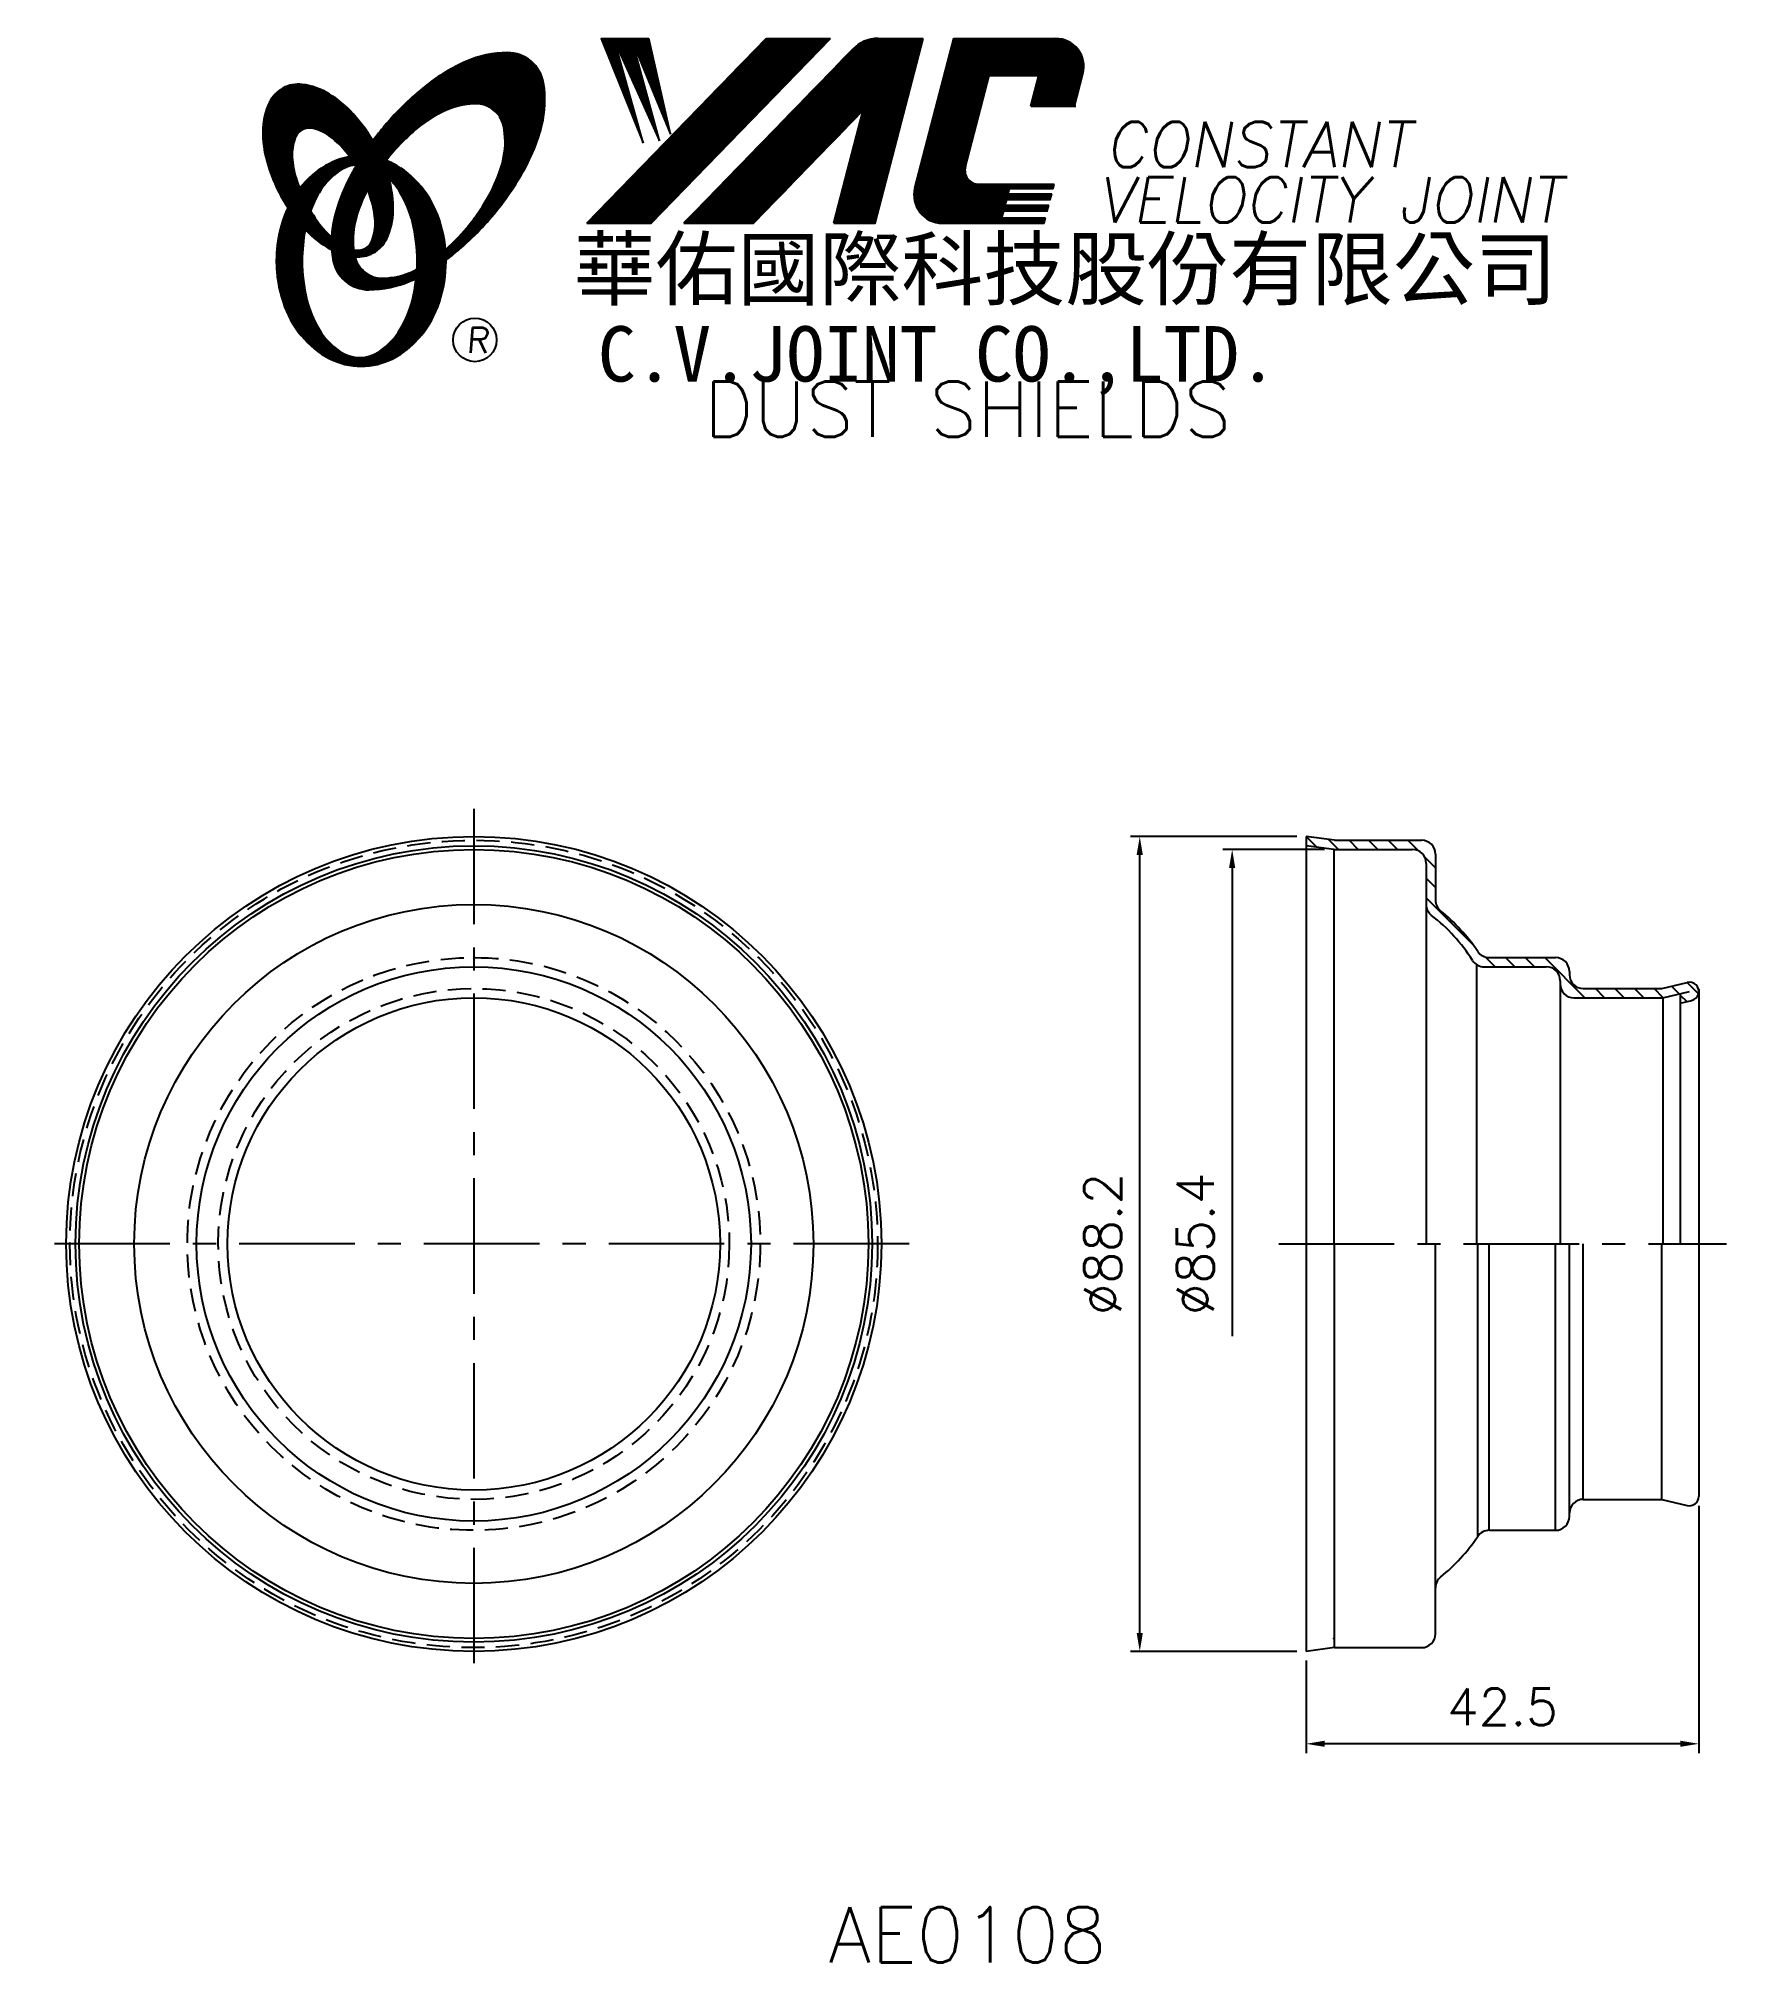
# Model space of a CAD drawing. Extents: x 74 to 256, y 0 to 208.
import ezdxf
from ezdxf.enums import TextEntityAlignment as Align

# ---------------------------------------------------------------- set-up
doc = ezdxf.new("R2010")
doc.units = 0
doc.header["$LTSCALE"] = 10
doc.header["$MEASUREMENT"] = 0
doc.linetypes.add('CENTER', pattern=[2, 1.25, -0.25, 0.25, -0.25])
doc.linetypes.add('HIDDEN', pattern=[0.375, 0.25, -0.125])
doc.layers.get('0').update_dxf_attribs({"linetype": 'CONTINUOUS'})
doc.layers.get('DEFPOINTS').update_dxf_attribs({"linetype": 'CONTINUOUS'})
doc.layers.add('4', color=4, linetype='CONTINUOUS')
doc.styles.add('CHINA', font='KAIU.TTF')
doc.styles.add('ITALICC', font='simplex.shx')
doc.dimstyles.new('STANDARD$0', dxfattribs={"dimtxt": 4, "dimasz": 2, "dimexe": 1, "dimexo": 1, "dimgap": 2, "dimtad": 1, "dimdec": 4, "dimzin": 10, "dimtxsty": 'ITALICC', "dimcen": 2, "dimclrd": 5, "dimclre": 5, "dimclrt": 18, "dimaunit": 1, "dimazin": 3, "dimtp": 0.1, "dimtfac": 0.7, "dimtdec": 4, "dimtmove": 0, "dimatfit": 3, "dimtolj": 1, "dimtzin": 10})
pattern_1 = [(45, (-1.05587, 0.350968), (-0.00883883476, 0.00883883476), [])]
pattern_2 = [(45, (167.534675, -35.953442), (-0.00727476112, 0.00727476112), [])]

# ---------------------------------------------------------------- blocks, each defined once
blk = doc.blocks.new('*D14')
at = {"color": 5, "linetype": 'BYBLOCK'}
for p, q in [((253.38, 48.95), (253.38, 22.18)), ((210.88, 32.18), (210.88, 22.18)), ((251.38, 23.18), (212.88, 23.18))]:
    blk.add_line(p, q, dxfattribs=at)
for points in [[(212.88, 23.51), (212.88, 22.85), (210.88, 23.18)], [(251.38, 23.51), (251.38, 22.85), (253.38, 23.18)]]:
    blk.add_solid(points, dxfattribs=at)
at = {"layer": 'DEFPOINTS', "color": 0, "linetype": 'BYBLOCK'}
for p in [(253.38, 49.95), (210.88, 33.18), (210.88, 23.18)]:
    blk.add_point(p, dxfattribs=at)
at = {"color": 18, "linetype": 'BYBLOCK', "insert": (232.13, 27.18), "char_height": 4, "attachment_point": 5, "style": 'ITALICC'}
blk.add_mtext('\\A1;42.5', dxfattribs=at)
blk = doc.blocks.new('*D15')
at = {"color": 5, "linetype": 'BYBLOCK'}
for p, q in [((212.88, 119.99), (201.88, 119.99)), ((202.88, 117.99), (202.88, 67.29))]:
    blk.add_line(p, q, dxfattribs=at)
blk.add_solid([(202.54, 117.99), (203.21, 117.99), (202.88, 119.99)], dxfattribs=at)
at = {"layer": 'DEFPOINTS', "color": 0, "linetype": 'BYBLOCK'}
for p in [(202.88, 119.99), (213.88, 119.99), (210.88, 34.59)]:
    blk.add_point(p, dxfattribs=at)
at = {"color": 18, "linetype": 'BYBLOCK', "insert": (198.88, 77.29), "char_height": 4, "attachment_point": 5, "rotation": 90, "style": 'ITALICC'}
blk.add_mtext('\\A1;∅85.4', dxfattribs=at)
blk = doc.blocks.new('*D16')
at = {"color": 5, "linetype": 'BYBLOCK'}
for p, q in [((209.88, 121.4), (191.88, 121.4)), ((192.88, 35.18), (192.88, 119.4)), ((209.88, 33.18), (191.88, 33.18))]:
    blk.add_line(p, q, dxfattribs=at)
for points in [[(192.54, 119.4), (193.21, 119.4), (192.88, 121.4)], [(192.54, 35.18), (193.21, 35.18), (192.88, 33.18)]]:
    blk.add_solid(points, dxfattribs=at)
at = {"layer": 'DEFPOINTS', "color": 0, "linetype": 'BYBLOCK'}
for p in [(192.88, 121.4), (210.88, 121.4), (210.88, 33.18)]:
    blk.add_point(p, dxfattribs=at)
at = {"color": 18, "linetype": 'BYBLOCK', "insert": (188.88, 77.29), "char_height": 4, "attachment_point": 5, "rotation": 90, "style": 'ITALICC'}
blk.add_mtext('\\A1;∅88.2', dxfattribs=at)

msp = doc.modelspace()

# ---------------------------------------------------------------- hatches: boundary and pattern name
at = {"layer": '4', "linetype": 'CONTINUOUS'}
h = msp.add_hatch(dxfattribs=at)
h.set_pattern_fill('ANSI31', color=5, scale=0.082305, style=0)
h.set_pattern_definition([(45, (-1.05587, 0.350968), (-0.00727476112, 0.00727476112), [])])
h.paths.add_polyline_path([(120.9796, 200.71947, -0.172879177), (122.92107, 200.06091, -0.172879177), (124.00837, 198.32286, -0.104527385), (124.03614, 194.99466, -0.065680101), (122.86661, 191.59271, -0.051823203), (120.4262, 187.75032, -0.044272532), (117.75123, 184.92398, -0.020203161), (117.80481, 183.78606, 0.006517006), (118.20936, 184.09814, 0.049863361), (122.76278, 188.5112, 0.049863361), (126.35242, 193.73837, 0.063682799), (128.17347, 198.36571, 0.103597411), (128.36276, 202.94969, 0.177892575), (127.01416, 205.31996, 0.177892575), (124.45177, 206.25329, 0.103597411), (119.96397, 205.30024, 0.063682799), (115.70622, 202.73117, 0.049863361), (111.1528, 198.31811, 0.016070017), (109.8821, 196.7118, -0.007061632), (110.12938, 196.27476, -0.031648676), (111.08197, 194.23819, -0.008069351), (111.51388, 194.8025, -0.051823203), (114.69225, 198.06095, -0.065680101), (117.73418, 199.98131, -0.104527385)])
h.paths.add_polyline_path([(107.90393, 187.55815, -0.065680101), (109.07346, 190.96011, -0.006063428), (109.3174, 191.43512, 0.027613469), (108.59057, 193.02319, 0.017011252), (108.05715, 193.95817, 0.007829282), (107.56316, 193.09094, 0.063682799), (105.74212, 188.4636, 0.103597411), (105.55282, 183.87963, 0.177892575), (106.90143, 181.50935, 0.177892575), (109.46382, 180.57602, 0.103597411), (113.95162, 181.52907, 0.008811776), (114.57858, 181.81914, 0.013922709), (114.65591, 182.78895, -0.009086703), (114.20589, 182.57151, -0.104527385), (110.96048, 181.83335, -0.172879177), (109.019, 182.49191, -0.172879177), (107.93171, 184.22996, -0.104527385)])
h = msp.add_hatch(dxfattribs=at)
h.set_pattern_fill('ANSI31', color=5, scale=0.1, style=0)
h.set_pattern_definition(pattern_1)
h.paths.add_polyline_path([(159.40283, 207.78195), (152.44553, 207.78195), (133.02892, 187.77819), (139.98623, 187.77819)])
h.paths.add_polyline_path([(162.94973, 200.01638), (159.76935, 187.77819), (164.25034, 187.77819), (169.44877, 207.78195), (164.55205, 207.78195, 0.202785967), (161.81797, 206.62553), (143.52384, 187.77819), (151.07075, 187.77819)])
h.paths.add_polyline_path([(176.57683, 203.78353), (181.97055, 203.78353), (181.10153, 200.43952), (185.81835, 200.43952), (186.73507, 203.96708, 0.490800957), (183.78487, 207.78195), (172.75056, 207.78195), (168.5435, 191.59306, 0.490800957), (171.4937, 187.77819), (182.52802, 187.77819), (182.68246, 188.3725), (177.96564, 188.3725), (178.15901, 189.11659), (182.87583, 189.11659), (183.03439, 189.72672), (178.31757, 189.72672), (178.47881, 190.34719), (183.19563, 190.34719), (183.35181, 190.94818), (178.63499, 190.94818), (178.79179, 191.55156), (183.50861, 191.55156), (183.62535, 192.00076), (175.4856, 192.00076, -0.490800957), (174.0105, 193.90819)])
h = msp.add_hatch(dxfattribs=at)
h.set_pattern_fill('ANSI31', color=1, scale=0.1, style=0)
h.set_pattern_definition(pattern_1)
h.paths.add_polyline_path([(139.7609, 207.78195), (134.58357, 207.78195), (139.15433, 196.47821), (136.0884, 207.43619), (140.92314, 196.71387), (137.97513, 207.43619), (142.10234, 197.42084)])
h = msp.add_hatch(dxfattribs=at)
h.set_pattern_fill('ANSI31', color=3, scale=0.082305, style=0)
h.set_pattern_definition(pattern_2)
h.paths.add_polyline_path([(105.1831, 201.77031, 0.106488277), (102.24122, 202.80888, 0.158297415), (100.15102, 202.41384, 0.158297415), (98.69169, 200.86615, 0.106488277), (97.98087, 197.82838, 0.071723199), (98.39892, 194.51542, 0.058080454), (99.9439, 190.70004, 0.058080454), (102.32495, 187.34225, 0.071723199), (104.89019, 185.20449, 0.020895977), (105.43038, 184.90251, -0.030777155), (105.41447, 186.27872, -0.042059526), (104.31811, 187.44148, -0.04691039), (102.69895, 189.92263, -0.04691039), (101.57067, 192.66212, -0.060581117), (101.16857, 194.92419, -0.10187153), (101.48019, 197.01239, -0.185892489), (102.26028, 197.90403, -0.185892489), (103.43692, 198.04215, -0.10187153), (105.33457, 197.11661, -0.060581117), (106.9714, 195.50434, -0.04691039), (108.59057, 193.02319, -0.04691039), (109.71885, 190.28371, -0.060581117), (110.12095, 188.02164, -0.10187153), (109.80933, 185.93344, -0.185892489), (109.02924, 185.0418, -0.185892489), (107.85259, 184.90368, -0.002013383), (107.81179, 184.9143, 0.021593804), (107.93171, 184.22996, 0.006477741), (107.94971, 184.15293, 0.14950097), (109.92227, 184.56097, 0.158297415), (111.3816, 186.10865, 0.106488277), (112.09241, 189.14642, 0.071723199), (111.67437, 192.45938, 0.058080454), (110.12938, 196.27476, 0.058080454), (107.74834, 199.63256, 0.071723199)])
h = msp.add_hatch(dxfattribs=at)
h.set_pattern_fill('ANSI31', color=1, scale=0.082305, style=0)
h.set_pattern_definition(pattern_2)
h.paths.add_polyline_path([(106.27672, 193.44686, -0.120168026), (107.96851, 194.10025, 0.016865385), (107.36875, 194.98299, 0.076648372), (105.21253, 194.26407, 0.104809576), (102.12807, 191.75097, 0.005838257), (101.96113, 191.53877, 0.028089978), (102.69895, 189.92263, 0.014237292), (103.14108, 189.13759, -0.045767751), (104.06626, 191.07443, -0.106890197)])
h.paths.add_polyline_path([(102.24535, 183.69224, -0.048711043), (102.57546, 187.07258, -0.007865741), (102.32495, 187.34225, -0.037695478), (100.68908, 189.46101, 0.03042545), (100.16375, 188.15703, 0.080710289), (99.43831, 183.69224, 0.080710289), (100.16375, 179.22745, 0.089265679), (102.12807, 175.63351, 0.104809576), (105.21253, 173.12041, 0.11926607), (108.62172, 172.29547, 0.11926607), (112.03091, 173.12041, 0.104809576), (115.11537, 175.63351, 0.089265679), (117.07969, 179.22745, 0.080710289), (117.80512, 183.69224, 0.080710289), (117.07969, 188.15703, 0.089265679), (115.11537, 191.75097, 0.104809576), (112.03091, 194.26407, 0.025513357), (111.33767, 194.57682, 0.004818181), (111.08197, 194.23819, -0.023722145), (111.62319, 192.64144, -0.065307489), (112.85837, 191.07443, -0.073950765), (114.17082, 187.8767, -0.060532391), (114.67927, 183.69224, -0.060532391), (114.17082, 179.50778, -0.073950765), (112.85837, 176.31005, -0.106890197), (110.6479, 173.93762, -0.153118262), (108.46231, 173.25224, -0.153118262), (106.27672, 173.93762, -0.106890197), (104.06626, 176.31005, -0.073950765), (102.75381, 179.50778, -0.060532391)])
h = msp.add_hatch(dxfattribs=at)
h.set_pattern_fill('ANSI31', color=5, scale=12, angle=90, style=0)
h.set_pattern_definition([(135, (-8.6511, 1.5068), (-1.06066, -1.06066), [])])
h.paths.add_polyline_path([(230.69491, 108.28786, -0.25012459), (229.44885, 108.9528, 0.074906442), (225.43095, 113.35361, -0.226109231), (224.87567, 114.51873), (224.87567, 119.48786, 0.414213562), (223.37567, 120.98786), (213.94205, 120.98786), (210.87567, 121.39671), (210.87567, 120.38786), (213.87567, 119.98786), (222.37567, 119.98786, -0.414213562), (223.87567, 118.48786), (223.87567, 114.03514, 0.232170339), (224.45804, 112.84858, -0.087198199), (228.88586, 107.98524, 0.256992115), (230.15306, 107.28786), (236.87567, 107.28786, -0.414213562), (238.37567, 105.78786), (238.37567, 105.43786, 0.414213562), (239.87567, 103.93786), (249.49279, 103.93786), (251.37567, 104.38504), (251.37567, 103.35723), (252.61389, 103.6513, 1.017153716), (252.10457, 105.58506), (249.37567, 104.93786), (240.87567, 104.93786, -0.414213562), (239.37567, 106.43786), (239.37567, 106.78786, 0.414213562), (237.87567, 108.28786)])

# ---------------------------------------------------------------- linework, layer by layer
at = {"layer": '4', "color": 5, "linetype": 'CONTINUOUS'}
for p, q in [((133.02892, 187.77819), (152.44553, 207.78195)), ((139.98623, 187.77819), (159.40283, 207.78195)), ((143.52384, 187.77819), (161.81797, 206.62553)), ((152.44553, 207.78195), (159.40283, 207.78195)), ((164.25034, 187.77819), (169.44877, 207.78195)), ((164.55205, 207.78195), (169.44877, 207.78195)), ((168.5435, 191.59306), (172.75056, 207.78195)), ((172.75056, 207.78195), (183.78487, 207.78195)), ((174.0105, 193.90819), (176.57683, 203.78353)), ((176.57683, 203.78353), (181.97055, 203.78353)), ((181.10153, 200.43952), (181.97055, 203.78353)), ((185.81835, 200.43952), (186.73507, 203.96708)), ((151.07075, 187.77819), (162.94973, 200.01638)), ((159.76935, 187.77819), (162.94973, 200.01638)), ((181.10153, 200.43952), (185.96878, 200.43952)), ((175.4856, 192.00076), (183.62535, 192.00076)), ((183.50861, 191.55156), (183.62535, 192.00076)), ((178.31757, 189.72672), (178.47881, 190.34719)), ((178.31757, 189.72672), (183.03439, 189.72672)), ((178.47881, 190.34719), (183.19563, 190.34719)), ((178.63499, 190.94818), (178.79179, 191.55156)), ((178.63499, 190.94818), (183.35181, 190.94818)), ((178.79179, 191.55156), (183.50861, 191.55156)), ((182.87583, 189.11659), (183.03439, 189.72672)), ((183.19563, 190.34719), (183.35181, 190.94818)), ((133.02892, 187.77819), (139.98623, 187.77819)), ((143.52384, 187.77819), (151.07075, 187.77819)), ((159.76935, 187.77819), (164.25034, 187.77819)), ((171.4937, 187.77819), (182.52802, 187.77819)), ((177.96564, 188.3725), (178.15901, 189.11659)), ((177.96564, 188.3725), (182.68246, 188.3725)), ((178.15901, 189.11659), (182.87583, 189.11659)), ((182.52802, 187.77819), (182.68246, 188.3725))]:
    msp.add_line(p, q, dxfattribs=at)
at = {"layer": '4', "color": 1, "linetype": 'CONTINUOUS'}
for p, q in [((134.58357, 207.78195), (139.15433, 196.47821)), ((134.58357, 207.78195), (139.7609, 207.78195)), ((136.0884, 207.43619), (140.92314, 196.71387)), ((139.15433, 196.47821), (136.0884, 207.43619)), ((137.97513, 207.43619), (142.10234, 197.42084)), ((140.92314, 196.71387), (137.97513, 207.43619)), ((142.10234, 197.42084), (139.7609, 207.78195))]:
    msp.add_line(p, q, dxfattribs=at)
at = {"layer": '4', "color": 5, "linetype": 'CENTER'}
for p, q in [((120.81004, 124.39671), (120.81004, 30.17901)), ((167.91889, 77.28786), (73.70119, 77.28786)), ((207.9189, 77.28786), (256.37567, 77.28786))]:
    msp.add_line(p, q, dxfattribs=at)
at = {"layer": '4', "color": 7, "linetype": 'CONTINUOUS'}
for p, q in [((210.87567, 121.39671), (210.87567, 33.17901)), ((213.94205, 120.98786), (210.87567, 121.39671)), ((213.94205, 120.98786), (223.37567, 120.98786)), ((213.87567, 119.98786), (210.87567, 120.38786)), ((213.87567, 119.98786), (222.37567, 119.98786)), ((213.87567, 119.98786), (213.87567, 77.28786)), ((224.87567, 119.48786), (224.87567, 114.51873)), ((223.87567, 118.48786), (223.87567, 77.28786)), ((229.30689, 107.54931), (229.30689, 77.28786)), ((230.15306, 107.28786), (236.87567, 107.28786)), ((230.69491, 108.28786), (237.87567, 108.28786)), ((239.37567, 106.78786), (239.37567, 106.43786)), ((238.37567, 105.78786), (238.37567, 77.28786)), ((240.87567, 104.93786), (249.37567, 104.93786)), ((249.37567, 104.93786), (252.10457, 105.58506)), ((249.49279, 103.93786), (252.37567, 104.62254)), ((251.37567, 104.38504), (251.37567, 77.28786)), ((253.37567, 104.86004), (253.37567, 49.9532)), ((239.87567, 103.93786), (249.49279, 103.93786)), ((249.49279, 103.93786), (249.49279, 77.28786)), ((251.37567, 103.35723), (252.61389, 103.6513)), ((213.94205, 33.58786), (213.94205, 77.28786)), ((224.87567, 35.08786), (224.87567, 77.28786)), ((229.44885, 45.62291), (229.44885, 77.28786)), ((230.69491, 46.28786), (230.69491, 77.28786)), ((237.87567, 46.28786), (237.87567, 77.28786)), ((239.37567, 47.78786), (239.37567, 77.28786)), ((240.87567, 49.63786), (240.87567, 77.28786)), ((249.37567, 49.63786), (249.37567, 77.28786)), ((240.87567, 49.63786), (249.37567, 49.63786)), ((249.37567, 49.63786), (252.10457, 48.99065)), ((230.69491, 46.28786), (237.87567, 46.28786)), ((213.94205, 33.58786), (210.87567, 33.17901)), ((213.94205, 33.58786), (223.37567, 33.58786))]:
    msp.add_line(p, q, dxfattribs=at)
at = {"layer": '4', "color": 5, "linetype": 'CONTINUOUS'}
for points in [[(117.80481, 183.78606, 0.006517006), (118.20936, 184.09814, 0.049863361), (122.76278, 188.5112, 0.049863361), (126.35242, 193.73837, 0.063682799), (128.17347, 198.36571, 0.103597411), (128.36276, 202.94969, 0.177892575), (127.01416, 205.31996, 0.177892575), (124.45177, 206.25329, 0.103597411), (119.96397, 205.30024, 0.063682799), (115.70622, 202.73117, 0.049863361), (111.1528, 198.31811, 0.016070017), (109.8821, 196.7118)], [(117.75123, 184.92398, 0.044272532), (120.4262, 187.75032, 0.051823203), (122.86661, 191.59271, 0.065680101), (124.03614, 194.99466, 0.104527385), (124.00837, 198.32286, 0.172879177), (122.92107, 200.06091, 0.172879177), (120.9796, 200.71947, 0.104527385), (117.73418, 199.98131, 0.065680101), (114.69225, 198.06095, 0.051823203), (111.51388, 194.8025, 0.008069351), (111.08197, 194.23819)], [(108.05715, 193.95817, 0.007829282), (107.56316, 193.09094, 0.063682799), (105.74212, 188.4636, 0.103597411), (105.55282, 183.87963, 0.177892575), (106.90143, 181.50935, 0.177892575), (109.46382, 180.57602, 0.103597411), (113.95162, 181.52907, 0.008811776), (114.57858, 181.81914, 0.008811776)], [(109.3174, 191.43512, 0.006063428), (109.07346, 190.96011, 0.065680101), (107.90393, 187.55815, 0.104527385), (107.93171, 184.22996, 0.172879177), (109.019, 182.49191, 0.172879177), (110.96048, 181.83335, 0.104527385), (114.20589, 182.57151, 0.009086703), (114.65591, 182.78895, 0.009086703)]]:
    msp.add_lwpolyline(points, format="xyb", dxfattribs=at)
at = {"layer": '4', "color": 3, "linetype": 'CONTINUOUS'}
for points in [[(107.94971, 184.15293, 0.14950097), (109.92227, 184.56097, 0.158297415), (111.3816, 186.10865, 0.106488277), (112.09241, 189.14642, 0.071723199), (111.67437, 192.45938, 0.058080454), (110.12938, 196.27476, 0.058080454), (107.74834, 199.63256, 0.071723199), (105.1831, 201.77031, 0.106488277), (102.24122, 202.80888, 0.158297415), (100.15102, 202.41384, 0.158297415), (98.69169, 200.86615, 0.106488277), (97.98087, 197.82838, 0.071723199), (98.39892, 194.51542, 0.058080454), (99.9439, 190.70004, 0.058080454), (102.32495, 187.34225, 0.071723199), (104.89019, 185.20449, 0.020895977), (105.43038, 184.90251, 0.020895977)], [(107.81179, 184.9143, 0.002013383), (107.85259, 184.90368, 0.185892489), (109.02924, 185.0418, 0.185892489), (109.80933, 185.93344, 0.10187153), (110.12095, 188.02164, 0.060581117), (109.71885, 190.28371, 0.04691039), (108.59057, 193.02319, 0.04691039), (106.9714, 195.50434, 0.060581117), (105.33457, 197.11661, 0.10187153), (103.43692, 198.04215, 0.185892489), (102.26028, 197.90403, 0.185892489), (101.48019, 197.01239, 0.10187153), (101.16857, 194.92419, 0.060581117), (101.57067, 192.66212, 0.04691039), (102.69895, 189.92263, 0.04691039), (104.31811, 187.44148, 0.042059526), (105.41447, 186.27872, 0.042059526)]]:
    msp.add_lwpolyline(points, format="xyb", dxfattribs=at)
at = {"layer": '4', "color": 1, "linetype": 'CONTINUOUS'}
for points in [[(100.68908, 189.46101, 0.03042545), (100.16375, 188.15703, 0.080710289), (99.43831, 183.69224, 0.080710289), (100.16375, 179.22745, 0.089265679), (102.12807, 175.63351, 0.104809576), (105.21253, 173.12041, 0.11926607), (108.62172, 172.29547, 0.11926607), (112.03091, 173.12041, 0.104809576), (115.11537, 175.63351, 0.089265679), (117.07969, 179.22745, 0.080710289), (117.80512, 183.69224, 0.080710289), (117.07969, 188.15703, 0.089265679), (115.11537, 191.75097, 0.104809576), (112.03091, 194.26407, 0.025513357), (111.33767, 194.57682, 0.025513357)], [(107.36875, 194.98299, 0.076648372), (105.21253, 194.26407, 0.104809576), (102.12807, 191.75097, 0.005838257), (101.96113, 191.53877, 0.005838257)], [(107.96851, 194.10025, 0.120168026), (106.27672, 193.44686, 0.106890197), (104.06626, 191.07443, 0.045767751), (103.14108, 189.13759, 0.045767751)], [(102.57546, 187.07258, 0.048711043), (102.24535, 183.69224, 0.060532391), (102.75381, 179.50778, 0.073950765), (104.06626, 176.31005, 0.106890197), (106.27672, 173.93762, 0.153118262), (108.46231, 173.25224, 0.153118262), (110.6479, 173.93762, 0.106890197), (112.85837, 176.31005, 0.073950765), (114.17082, 179.50778, 0.060532391), (114.67927, 183.69224, 0.060532391), (114.17082, 187.8767, 0.073950765), (112.85837, 191.07443, 0.065307489), (111.62319, 192.64144)]]:
    msp.add_lwpolyline(points, format="xyb", dxfattribs=at)
at = {"layer": '4', "color": 5, "linetype": 'CONTINUOUS'}
msp.add_circle((120.92596, 175.14652), 2.35282, dxfattribs=at)
at = {"layer": '4', "color": 7, "linetype": 'CONTINUOUS'}
for radius in [44.10885, 43.1, 42.7, 36.74728, 30, 26.65]:
    msp.add_circle((120.81004, 77.28786), radius, dxfattribs=at)
at = {"layer": '4', "color": 5, "linetype": 'HIDDEN'}
for radius in [43.7, 31, 27.65]:
    msp.add_circle((120.81004, 77.28786), radius, dxfattribs=at)
at = {"layer": '4', "color": 5, "linetype": 'CONTINUOUS'}
for centre, radius, start, end in [((164.55205, 203.97171), 3.81024, 90, 135.8533387), ((183.78487, 204.73376), 3.04819, 345.4326059, 90), ((175.4856, 193.52485), 1.5241, 165.4326059, 270), ((171.4937, 190.82638), 3.04819, 165.4326059, 270)]:
    msp.add_arc(centre, radius, start, end, dxfattribs=at)
at = {"layer": '4', "color": 7, "linetype": 'CONTINUOUS'}
for centre, radius, start, end in [((223.37567, 119.48786), 1.5, 0, 90), ((222.37567, 118.48786), 1.5, 360, 90), ((225.37567, 114.03514), 1.5, 180, 232.2832479), ((212.83463, 97.81873), 19, 32.3493135, 52.2832479), ((226.37567, 114.51873), 1.5, 180, 230.9634438), ((212.83463, 97.81873), 20, 33.8281526, 50.9634438), ((230.69491, 109.78786), 1.5, 213.8281526, 270), ((230.15306, 108.78786), 1.5, 212.3493135, 270), ((236.87567, 105.78786), 1.5, 0, 90), ((237.87567, 106.78786), 1.5, 0, 90), ((240.87567, 106.43786), 1.5, 180, 270), ((239.87567, 105.43786), 1.5, 180, 270), ((252.37567, 104.62252), 1, 282.9393279, 105.7300172), ((240.87567, 48.13786), 1.5, 90, 180), ((252.37567, 49.9532), 1, 254.2699828, 0), ((230.69491, 44.78786), 1.5, 90, 146.1718474), ((237.87567, 47.78786), 1.5, 270, 0), ((212.83463, 56.75699), 20, 309.0365562, 326.1718474), ((226.37567, 40.05699), 1.5, 129.0365562, 180), ((223.37567, 35.08786), 1.5, 270, 360)]:
    msp.add_arc(centre, radius, start, end, dxfattribs=at)
for p in [(213.87567, 119.98786), (213.87567, 34.58786)]:
    msp.add_point(p, dxfattribs=at)

# ---------------------------------------------------------------- texts
at = {"layer": '4', "color": 5, "linetype": 'CONTINUOUS', "style": 'ITALICC'}
for s, height, oblique, p in [('CONSTANT', 4.9, 10, (189.17773, 193.84866)), ('VELOCITY JOINT', 4.9, 10, (188.29951, 187.85328)), ('R', 2.75625, 5, (119.96727, 173.73692))]:
    msp.add_text(s, height=height, dxfattribs=dict(at, oblique=oblique)).set_placement(p)
at = {"layer": '4', "color": 7, "linetype": 'CONTINUOUS', "style": 'CHINA'}
for s, height, p in [('華佑國際科技股份有限公司', 6.5, (131.61556, 179.58834)), ('C.V.JOINT CO.,LTD.', 6, (134.2442, 170.64212))]:
    msp.add_text(s, height=height, dxfattribs=at).set_placement(p)
at = {"layer": '4', "color": 18, "linetype": 'CONTINUOUS', "style": 'ITALICC'}
for s, p in [('DUST SHIELDS', (174.24692, 164.6493)), ('AE0108', (174.24692, -0.49809))]:
    msp.add_text(s, height=6, dxfattribs=at).set_placement(p, align=Align.CENTER)

# ---------------------------------------------------------------- dimensions: what is measured, and where the dimension line sits
at = {"layer": '4', "color": 7, "linetype": 'CONTINUOUS'}
dim = msp.add_linear_dim(base=(192.87564, 121.39671), p1=(210.87567, 33.17901), p2=(210.87567, 121.39671), angle=90, text='%%C88.2', dimstyle='STANDARD$0', dxfattribs=at)
dim.commit()
dim.dimension.update_dxf_attribs({"geometry": '*D16', "text_midpoint": (188.87564, 77.28786)})
dim = msp.add_linear_dim(base=(202.87565, 119.98786), p1=(210.87567, 34.58786), p2=(213.87567, 119.98786), angle=90, text='%%C85.4', dimstyle='STANDARD$0', override={"dimcen": -2, "dimse1": 1, "dimsd1": 1}, dxfattribs=at)
dim.commit()
dim.dimension.update_dxf_attribs({"geometry": '*D15', "text_midpoint": (198.87565, 77.28786)})
dim = msp.add_linear_dim(base=(210.87567, 23.179), p1=(253.37567, 49.9532), p2=(210.87567, 33.17901), text='42.5', dimstyle='STANDARD$0', dxfattribs=at)
dim.commit()
dim.dimension.update_dxf_attribs({"geometry": '*D14', "text_midpoint": (232.12567, 27.179)})

doc.saveas('drawing.dxf')
